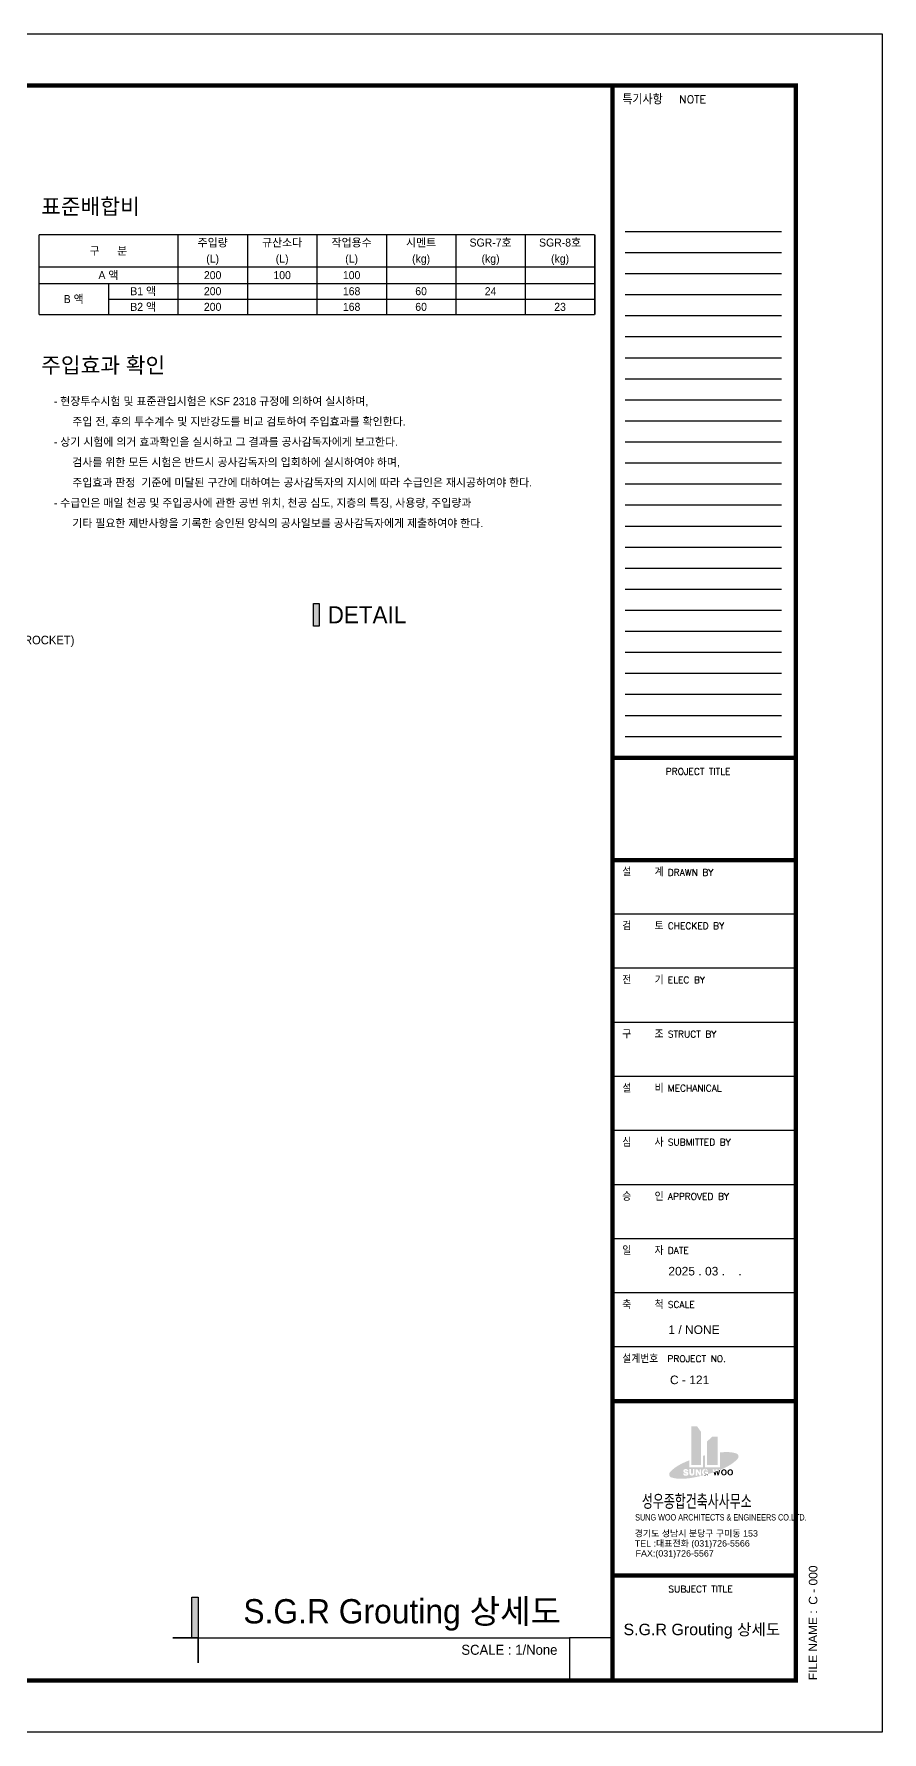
# Model space of a CAD drawing. Header units: millimetres. Extents: x 1073475 to 2890243, y -1340830 to -367733.
# Drawn here: x 2803177 to 2806143, y -373673 to -367733 of the extents above; entities that cross this region are included whole.
import ezdxf
from ezdxf.enums import TextEntityAlignment as Align

# ---------------------------------------------------------------- set-up
doc = ezdxf.new("R2010")
doc.units = ezdxf.units.MM
doc.header["$LTSCALE"] = 50
for name, color, linetype in [('1', 1, 'Continuous'), ('11', 11, 'Continuous'), ('2', 3, 'Continuous'), ('3', 3, 'Continuous'), ('4', 4, 'Continuous'), ('A-SYM', 7, 'Continuous'), ('C-TT', 9, 'Continuous'), ('HAT', 8, 'Continuous'), ('TEX', 3, 'Continuous'), ('TEXT', 3, 'Continuous'), ('TEXT1', 7, 'Continuous'), ('TITLE-1', 3, 'Continuous'), ('TITLE-2', 3, 'Continuous')]:
    doc.layers.add(name, color=color, linetype=linetype)
doc.layers.add('defpoint', color=193, linetype='Continuous', plot=False)
doc.styles.add('RXHG', font='arial.ttf')
doc.styles.add('RXHS', font='SIMPLEX.SHX', dxfattribs={"bigfont": 'WHGTXT.SHX'})
doc.styles.get("Standard").update_dxf_attribs({"font": ''})
doc.styles.add('돋움', font='')
doc.styles.get('Standard').set_extended_font_data('Dotum')
doc.styles.get('돋움').set_extended_font_data('Dotum')

# ---------------------------------------------------------------- blocks, each defined once
blk = doc.blocks.new('dbox')
at = {"layer": 'HAT'}
h = blk.add_hatch(color=11, dxfattribs=at)
h.paths.add_polyline_path([(77433, 9338), (77433, 10691), (77634, 10691), (77772, 10499), (77772, 9338)])
h.paths.add_polyline_path([(78357, 10329), (78357, 9338), (77980, 9338), (77980, 10162), (78156, 10329)])
h = blk.add_hatch(color=11, dxfattribs=at)
edge = h.paths.add_edge_path()
edge.add_line((78389, 9153), (78400, 9195))
edge.add_line((78400, 9195), (78457, 9195))
edge.add_line((78457, 9195), (78452, 9178))
edge.add_ellipse((77492, 11535), major_axis=(0, 2545), ratio=1, start_angle=202.14575, end_angle=210.59706)
edge.add_ellipse((78218, 10308), major_axis=(0, 1119), ratio=1, start_angle=210.59601, end_angle=228.2714)
edge.add_ellipse((78968, 9639), major_axis=(0, 114), ratio=1, start_angle=228.27786, end_angle=285.87038)
edge.add_ellipse((78968, 9639), major_axis=(0, 114), ratio=1, start_angle=-74.13617, end_angle=-16.54365)
edge.add_ellipse((78682, 8675), major_axis=(0, 1119), ratio=1, start_angle=-16.53888, end_angle=1.1365)
edge.add_ellipse((78710, 7250), major_axis=(0, 2545), ratio=1, start_angle=1.13205, end_angle=6.30579)
edge.add_line((78431, 9779), (78431, 9265))
edge.add_line((78431, 9265), (77906, 9265))
edge.add_line((77906, 9265), (77906, 9679))
edge.add_ellipse((79084, 5053), major_axis=(-53, 4773), ratio=1, start_angle=13.63978, end_angle=14.40005)
edge.add_line((77845, 9663), (77845, 9265))
edge.add_line((77845, 9265), (77360, 9265))
edge.add_line((77360, 9265), (77360, 9504))
edge.add_ellipse((79084, 5053), major_axis=(-54, 4773), ratio=1, start_angle=20.5246, end_angle=21.42921)
edge.add_ellipse((78246, 7118), major_axis=(1, 2545), ratio=1, start_angle=22.09966, end_angle=30.61589)
edge.add_ellipse((77521, 8345), major_axis=(0, 1119), ratio=1, start_angle=30.59612, end_angle=48.27151)
edge.add_ellipse((76770, 9014), major_axis=(0, 114), ratio=1, start_angle=48.27498, end_angle=105.86751)
edge.add_ellipse((76770, 9014), major_axis=(0, 114), ratio=1, start_angle=105.85778, end_angle=163.4503)
edge.add_ellipse((77057, 9978), major_axis=(0, 1119), ratio=1, start_angle=163.45499, end_angle=181.13038)
edge.add_ellipse((77028, 11403), major_axis=(0, 2545), ratio=1, start_angle=181.13636, end_angle=189.65259)
edge.add_ellipse((76655, 13600), major_axis=(1, 4773), ratio=1, start_angle=189.65565, end_angle=194.72387)
edge.add_ellipse((77757, 8815), major_axis=(0, 201), ratio=1, start_angle=-33.1522, end_angle=-28.66311)
edge.add_ellipse((77876, 9033), major_axis=(0, 46.8), ratio=1, start_angle=127.97322, end_angle=151.12117, ccw=False)
edge.add_ellipse((-198308, -206946), major_axis=(272663, 220334), ratio=0.9999999, start_angle=-0.91538, end_angle=-0.91145)
edge.add_ellipse((77863, 9053), major_axis=(0, 49), ratio=1, start_angle=104.03629, end_angle=128.0489, ccw=False)
edge.add_ellipse((77668, 9004), major_axis=(0, 153), ratio=1, start_angle=-76.08998, end_angle=-70.28749)
edge.add_ellipse((77873, 9078), major_axis=(0, 65.1), ratio=1, start_angle=89.33612, end_angle=109.77975, ccw=False)
edge.add_ellipse((77638, 9080), major_axis=(0, 170), ratio=1, start_angle=269.39254, end_angle=274.55697)
edge.add_ellipse((77867, 9099), major_axis=(0, 60.4), ratio=1, start_angle=75.19941, end_angle=94.52888, ccw=False)
edge.add_ellipse((77687, 9146), major_axis=(0, 126), ratio=1, start_angle=255.38151, end_angle=261.38389)
edge.add_ellipse((77871, 9118), major_axis=(0, 59.9), ratio=1, start_angle=424.09302, end_angle=441.18441, ccw=False)
edge.add_ellipse((78586, 8771), major_axis=(12, 855), ratio=1, start_angle=423.73232, end_angle=424.89882, ccw=False)
edge.add_ellipse((77873, 9135), major_axis=(-0.1, 54.6), ratio=1, start_angle=405.77633, end_angle=422.85172, ccw=False)
edge.add_ellipse((77243, 9746), major_axis=(21, 823), ratio=1, start_angle=227.3729, end_angle=228.31467)
edge.add_ellipse((77879, 9149), major_axis=(-0.1, 48.7), ratio=1, start_angle=391.37895, end_angle=406.71584, ccw=False)
edge.add_ellipse((80059, 5590), major_axis=(871, 4132), ratio=1, start_angle=403.17743, end_angle=403.38991, ccw=False)
edge.add_ellipse((77890, 9161), major_axis=(0.2, 45), ratio=1, start_angle=377.16985, end_angle=391.5723, ccw=False)
edge.add_ellipse((77923, 9052), major_axis=(0, 159), ratio=1, start_angle=360.49314, end_angle=376.84703, ccw=False)
edge.add_ellipse((77922, 9120), major_axis=(0, 90.2), ratio=1, start_angle=273.76468, end_angle=360.51507, ccw=False)
edge.add_line((78012, 9126), (77963, 9126))
edge.add_ellipse((78018, 9158), major_axis=(0, 63.9), ratio=1, start_angle=102.41382, end_angle=119.80768, ccw=False)
edge.add_ellipse((77951, 9143), major_axis=(-3.78, 3.78), ratio=1, start_angle=237.40671, end_angle=277.46827)
edge.add_ellipse((78051, 9274), major_axis=(-1, 160), ratio=1, start_angle=135.44574, end_angle=142.1938, ccw=False)
edge.add_ellipse((77937, 9157), major_axis=(-2.8, 2.8), ratio=1, start_angle=-89.27979, end_angle=-50.76183)
edge.add_ellipse((77917, 8964), major_axis=(0, 198), ratio=1, start_angle=-5.75604, end_angle=4.1965)
edge.add_ellipse((77905, 9138), major_axis=(0, 23.5), ratio=1, start_angle=4.16397, end_angle=54.24834)
edge.add_ellipse((78033, 9045), major_axis=(0, 182), ratio=1, start_angle=54.34106, end_angle=64.37171)
edge.add_ellipse((77916, 9102), major_axis=(0.1, 51.8), ratio=1, start_angle=64.36733, end_angle=86.88615)
edge.add_ellipse((77997, 9097), major_axis=(0, 133), ratio=1, start_angle=86.82838, end_angle=111.31775)
edge.add_ellipse((77916, 9065), major_axis=(0, 46), ratio=1, start_angle=111.28668, end_angle=179.01186)
edge.add_ellipse((77916, 9070), major_axis=(0, 50.3), ratio=1, start_angle=179.04766, end_angle=257.49529)
edge.add_line((77965, 9059), (77912, 9059))
edge.add_line((77912, 9059), (77912, 9106))
edge.add_line((77912, 9106), (78016, 9106))
edge.add_line((78016, 9106), (78016, 9025))
edge.add_ellipse((76569, 13866), major_axis=(-11, 5052), ratio=1, start_angle=196.51434, end_angle=198.75655)
edge.add_line((78204, 9085), (78172, 9195))
edge.add_line((78172, 9195), (78229, 9195))
edge.add_line((78229, 9195), (78254, 9103))
edge.add_ellipse((76655, 13600), major_axis=(-56, 4773), ratio=1, start_angle=198.905, end_angle=199.07854)
edge.add_line((78267, 9108), (78284, 9195))
edge.add_line((78284, 9195), (78342, 9195))
edge.add_line((78342, 9195), (78354, 9140))
edge.add_ellipse((76655, 13600), major_axis=(-90, 4772), ratio=1, start_angle=199.77228, end_angle=200.219)
h.paths.add_polyline_path([(77775, 9195), (77717, 9195), (77717, 9075), (77642, 9195), (77587, 9195), (77587, 8972), (77643, 8972), (77643, 9098), (77720, 8972), (77775, 8972)], flags=16)
edge = h.paths.add_edge_path(flags=16)
edge.add_line((77487, 9202), (77487, 9053))
edge.add_ellipse((77453, 9053), major_axis=(0, 33.6), ratio=1, start_angle=179.63205, end_angle=270.23961, ccw=False)
edge.add_ellipse((77453, 9053), major_axis=(0, 33.6), ratio=1, start_angle=89.65399, end_angle=180.26156, ccw=False)
edge.add_line((77419, 9053), (77419, 9202))
edge.add_line((77419, 9202), (77365, 9202))
edge.add_line((77365, 9202), (77365, 9047))
edge.add_ellipse((77439, 9049), major_axis=(0, 73.9), ratio=1, start_angle=91.62143, end_angle=151.65612)
edge.add_ellipse((77453, 9080), major_axis=(0, 108), ratio=1, start_angle=153.13176, end_angle=180.07033)
edge.add_ellipse((77453, 9080), major_axis=(0, 108), ratio=1, start_angle=179.97343, end_angle=206.91201)
edge.add_ellipse((77467, 9049), major_axis=(0, 73.7), ratio=1, start_angle=208.41656, end_angle=268.45125)
edge.add_line((77541, 9047), (77541, 9202))
edge.add_line((77541, 9202), (77487, 9202))
edge = h.paths.add_edge_path(flags=16)
edge.add_line((77279, 9104), (77218, 9119))
edge.add_ellipse((77223, 9134), major_axis=(0, 15.5), ratio=1, start_angle=20.86241, end_angle=163.74287, ccw=False)
edge.add_ellipse((77239, 9103), major_axis=(0, 49.9), ratio=1, start_angle=340.66039, end_angle=385.41453, ccw=False)
edge.add_ellipse((77246, 9126), major_axis=(0, 25.8), ratio=1, start_angle=255.14866, end_angle=339.5497, ccw=False)
edge.add_line((77271, 9120), (77326, 9120))
edge.add_ellipse((77250, 9124), major_axis=(0, 75.8), ratio=1, start_angle=266.55555, end_angle=353.45548)
edge.add_ellipse((77237, 9076), major_axis=(0, 126), ratio=1, start_angle=-10.00388, end_angle=18.56131)
edge.add_ellipse((77217, 9130), major_axis=(0, 67.6), ratio=1, start_angle=17.08716, end_angle=163.24438)
edge.add_line((77197, 9066), (77262, 9050))
edge.add_ellipse((77259, 9035), major_axis=(0, 15.9), ratio=1, start_angle=218.24348, end_angle=346.16871, ccw=False)
edge.add_ellipse((77238, 9068), major_axis=(0, 54.8), ratio=1, start_angle=165.503, end_angle=213.59299, ccw=False)
edge.add_ellipse((77228, 9041), major_axis=(0, 26.2), ratio=1, start_angle=74.99155, end_angle=171.41272, ccw=False)
edge.add_line((77203, 9048), (77146, 9048))
edge.add_ellipse((77226, 9045), major_axis=(0, 80.6), ratio=1, start_angle=88.40662, end_angle=171.85525)
edge.add_ellipse((77237, 9061), major_axis=(0, 97.8), ratio=1, start_angle=166.80632, end_angle=184.41011)
edge.add_ellipse((77246, 9060), major_axis=(0, 96.2), ratio=1, start_angle=179.64839, end_angle=218.73001)
edge.add_ellipse((77262, 9040), major_axis=(0, 70.5), ratio=1, start_angle=218.10449, end_angle=286.34765)
edge.add_ellipse((77268, 9040), major_axis=(0, 64.6), ratio=1, start_angle=-72.251, end_angle=-9.24795)
h = blk.add_hatch(color=11, dxfattribs=at)
edge = h.paths.add_edge_path()
edge.add_line((78008, 9023), (77879, 8986))
edge.add_ellipse((77911, 9057), major_axis=(0, 77.8), ratio=1, start_angle=155.03594, end_angle=230.62664)
edge.add_line((77972, 9008), (77982, 8984))
edge.add_line((77982, 8984), (78008, 8984))
edge.add_line((78008, 8984), (78008, 9023))
h = blk.add_hatch(color=11, dxfattribs=at)
h.paths.add_polyline_path([(78443, 9175), (78397, 9156), (78367, 9042), (78347, 9137), (78276, 9111), (78262, 9042), (78247, 9100), (78211, 9088), (78243, 8979), (78282, 8979), (78314, 9120), (78347, 8979), (78386, 8979)])
edge = h.paths.add_edge_path()
edge.add_ellipse((78571, 9096), major_axis=(0, 95.8), ratio=1, start_angle=-76.32675, end_angle=77.65075)
edge.add_ellipse((78604, 9083), major_axis=(0, 131), ratio=1, start_angle=75.19386, end_angle=89.61155)
edge.add_ellipse((78604, 9084), major_axis=(0, 131), ratio=1, start_angle=90.39035, end_angle=104.80803)
edge.add_ellipse((78571, 9072), major_axis=(0, 95.8), ratio=1, start_angle=102.35608, end_angle=256.33358)
edge.add_ellipse((78529, 9083), major_axis=(0, 139), ratio=1, start_angle=255.68401, end_angle=270.10169)
edge.add_ellipse((78529, 9084), major_axis=(0, 139), ratio=1, start_angle=269.89823, end_angle=284.31591)
edge = h.paths.add_edge_path(flags=16)
edge.add_ellipse((78524, 9084), major_axis=(0, 101), ratio=1, start_angle=269.91321, end_angle=296.85725)
edge.add_ellipse((78571, 9108), major_axis=(0, 47.9), ratio=1, start_angle=-63.63485, end_angle=66.48331)
edge.add_ellipse((78612, 9083), major_axis=(0, 96), ratio=1, start_angle=62.50271, end_angle=89.44675)
edge.add_ellipse((78612, 9085), major_axis=(0, 96), ratio=1, start_angle=90.55324, end_angle=117.49729)
edge.add_ellipse((78571, 9059), major_axis=(0, 47.9), ratio=1, start_angle=113.5185, end_angle=243.63665)
edge.add_ellipse((78524, 9083), major_axis=(0, 101), ratio=1, start_angle=243.13124, end_angle=270.07528)
edge = h.paths.add_edge_path()
edge.add_ellipse((78792, 9096), major_axis=(0, 95.8), ratio=1, start_angle=-76.32673, end_angle=77.65076)
edge.add_ellipse((78825, 9083), major_axis=(0, 131), ratio=1, start_angle=75.18482, end_angle=89.6025)
edge.add_ellipse((78825, 9084), major_axis=(0, 131), ratio=1, start_angle=90.372, end_angle=104.78969)
edge.add_ellipse((78792, 9072), major_axis=(0, 95.8), ratio=1, start_angle=102.35607, end_angle=256.33357)
edge.add_ellipse((78750, 9083), major_axis=(0, 139), ratio=1, start_angle=255.65083, end_angle=270.06851)
edge.add_ellipse((78750, 9084), major_axis=(0, 139), ratio=1, start_angle=269.93139, end_angle=284.34907)
edge = h.paths.add_edge_path(flags=16)
edge.add_ellipse((78746, 9084), major_axis=(0, 101), ratio=1, start_angle=269.93501, end_angle=296.87905)
edge.add_ellipse((78792, 9108), major_axis=(0, 47.9), ratio=1, start_angle=-63.6271, end_angle=66.49105)
edge.add_ellipse((78834, 9083), major_axis=(0, 96), ratio=1, start_angle=62.50369, end_angle=89.44773)
edge.add_ellipse((78834, 9085), major_axis=(0, 96), ratio=1, start_angle=90.55228, end_angle=117.49632)
edge.add_ellipse((78792, 9059), major_axis=(0, 47.9), ratio=1, start_angle=113.51075, end_angle=243.62891)
edge.add_ellipse((78746, 9083), major_axis=(0, 101), ratio=1, start_angle=243.13351, end_angle=270.07756)
at = {"layer": '11'}
for p, q in [((4288, 57600), (81088, 57600)), ((81088, 57600), (81088, 1800)), ((81088, 1800), (4288, 1800))]:
    blk.add_line(p, q, dxfattribs=at)
at = {"layer": '11', "const_width": 150}
blk.add_lwpolyline([(81088, 1800), (4288, 1800), (4288, 57600), (81088, 57600)], close=True, dxfattribs=at)
for points in [[(74675, 57600), (74675, 1800)], [(81088, 34076), (74675, 34076)], [(81088, 30501), (74675, 30501)], [(81088, 11577), (74675, 11577)], [(81088, 5480), (74675, 5480)]]:
    blk.add_lwpolyline(points, dxfattribs=at)
at = {"layer": '3'}
for p, q in [((81088, 28609), (74675, 28609)), ((81088, 26717), (74675, 26717)), ((81088, 24824), (74675, 24824)), ((81088, 22932), (74675, 22932)), ((81088, 21039), (74675, 21039)), ((81088, 19147), (74675, 19147)), ((81088, 17255), (74675, 17255)), ((81088, 15362), (74675, 15362)), ((81088, 13470), (74675, 13470))]:
    blk.add_line(p, q, dxfattribs=at)
at = {"layer": '4'}
for p, q in [((80586, 52479), (75119, 52479)), ((80586, 51743), (75119, 51743)), ((80586, 51007), (75119, 51007)), ((80586, 50271), (75119, 50271)), ((80586, 49536), (75119, 49536)), ((80586, 48800), (75119, 48800)), ((80586, 48064), (75119, 48064)), ((80586, 47328), (75119, 47328)), ((80586, 46592), (75119, 46592)), ((80586, 45856), (75119, 45856)), ((80586, 45120), (75119, 45120)), ((80586, 44384), (75119, 44384)), ((80586, 43648), (75119, 43648)), ((80586, 42912), (75119, 42912)), ((80586, 42176), (75119, 42176)), ((80586, 41440), (75119, 41440)), ((80586, 40704), (75119, 40704)), ((80586, 39968), (75119, 39968)), ((80586, 39232), (75119, 39232)), ((80586, 38497), (75119, 38497)), ((80586, 37761), (75119, 37761)), ((80586, 37025), (75119, 37025)), ((80586, 36289), (75119, 36289)), ((80586, 35553), (75119, 35553)), ((80586, 34817), (75119, 34817))]:
    blk.add_line(p, q, dxfattribs=at)
at = {"layer": 'TEXT', "color": 7}
for p, q in [((0, 59400), (84100, 59400)), ((84100, 59400), (84100, 0)), ((84100, 0), (0, 0))]:
    blk.add_line(p, q, dxfattribs=at)
at = {"layer": 'TEX', "color": 7, "linetype": 'Continuous', "style": 'RXHG', "width": 1}
blk.add_text('FILE NAME : ', height=300, rotation=90, dxfattribs=at).set_placement((81831, 1813))
at = {"layer": 'TEX', "color": 6, "linetype": 'Continuous', "style": 'RXHG', "width": 1}
for tag, p in [('일자', (76628, 15972)), ('축척', (76628, 13925)), ('설계번호', (76684, 12170))]:
    blk.add_attdef(tag, p, '', height=300, dxfattribs=at)
at = {"layer": 'TEX', "color": 7, "linetype": 'Continuous', "style": 'RXHG', "width": 1}
blk.add_attdef('파일명', (81840, 4453), '', height=300, rotation=90, dxfattribs=at)
at = {"layer": 'TEX', "linetype": 'Continuous', "style": 'RXHG', "width": 1}
for tag, p in [('도면명-1', (77799, 3389)), ('도면명-2', (77799, 2662))]:
    blk.add_attdef(tag, text='', height=400, dxfattribs=at).set_placement(p, align=Align.CENTER)
at = {"layer": 'TEXT1'}
for s, height, style, width, p in [('특기사항', 334.3, 'RXHS', 1, (75018, 56940)), ('NOTE', 278.6, 'RXHS', 1, (77005, 56974)), ('PROJECT TITLE', 231.29, 'RXHS', 1, (76539, 33488)), ('설    계', 273.3, 'RXHS', 1, (75018, 29943)), ('DRAWN BY', 231.3, 'RXHS', 1, (76609, 29956)), ('검    토', 273.3, 'RXHS', 1, (75018, 28050)), ('CHECKED BY', 231.3, 'RXHS', 1, (76609, 28085)), ('전    기', 273.3, 'RXHS', 1, (75018, 26158)), ('ELEC BY', 231.3, 'RXHS', 1, (76609, 26192)), ('구    조', 273.3, 'RXHS', 1, (75018, 24266)), ('STRUCT BY', 231.3, 'RXHS', 1, (76609, 24300)), ('설    비', 273.3, 'RXHS', 1, (75018, 22373)), ('MECHANICAL', 231.3, 'RXHS', 1, (76609, 22407)), ('심    사', 273.3, 'RXHS', 1, (75018, 20481)), ('SUBMITTED BY', 231.29, 'RXHS', 1, (76609, 20515)), ('승    인', 273.3, 'RXHS', 1, (75018, 18588)), ('APPROVED BY', 231.29, 'RXHS', 1, (76609, 18623)), ('일    자', 273.3, 'RXHS', 1, (75018, 16696)), ('DATE', 231.3, 'RXHS', 1, (76609, 16730)), ('축    척', 273.3, 'RXHS', 1, (75018, 14804)), ('SCALE', 231.3, 'RXHS', 1, (76609, 14838)), ('설계번호', 273.3, 'RXHS', 1, (75018, 12911)), ('PROJECT NO.', 231.29, 'RXHS', 1, (76598, 12945)), ('성우종합건축사사무소', 450, 'RXHG', 0.68, (75702, 7851)), ('SUBJECT TITLE', 231.29, 'RXHS', 1, (76628, 4888))]:
    blk.add_text(s, height=height, dxfattribs=dict(at, style=style, width=width)).set_placement(p)
at = {"layer": 'TEXT1', "color": 4, "style": 'RXHG'}
for s, width, p in [('SUNG WOO ARCHITECTS & ENGINEERS CO.LTD.', 0.68, (75467, 7400)), ('TEL :대표전화 (031)726-5566', 1, (75454, 6489)), ('경기도 성남시 분당구 구미동 153', 1, (75450, 6838)), ('FAX:(031)726-5567', 1, (75481, 6139))]:
    blk.add_text(s, height=222.88, dxfattribs=dict(at, width=width)).set_placement(p)

msp = doc.modelspace()

# ---------------------------------------------------------------- hatches: boundary and pattern name
at = {"layer": 'A-SYM'}
msp.add_hatch(color=2, dxfattribs=at).paths.add_polyline_path([(2803751.2, -373201.6), (2803728.6, -373201.6), (2803728.6, -373343.1), (2803751.2, -373343.1)])
at = {"layer": 'TITLE-2'}
msp.add_hatch(color=2, dxfattribs=at).paths.add_polyline_path([(2804154.1, -369804.9), (2804174.1, -369804.9), (2804174.1, -369724.9), (2804154.1, -369724.9)])

# ---------------------------------------------------------------- linework, layer by layer
at = {"layer": '1'}
for p, q in [((2803923.3, -368435.5), (2803923.3, -368714.9)), ((2804166.3, -368435.5), (2804166.3, -368714.9)), ((2804409.3, -368435.5), (2804409.3, -368714.9)), ((2804652.3, -368435.5), (2804652.3, -368714.9)), ((2804895.3, -368435.5), (2804895.3, -368714.9)), ((2803194.3, -368605.6), (2805138.3, -368605.6)), ((2803437.3, -368605.6), (2803437.3, -368714.9)), ((2803437.3, -368660.3), (2805138.3, -368660.3))]:
    msp.add_line(p, q, dxfattribs=at)
at = {"layer": '1', "const_width": 5}
for points in [[(2803194.3, -368435.5), (2803194.3, -368714.9)], [(2803194.3, -368435.5), (2805138.3, -368435.5)], [(2803680.3, -368435.5), (2803680.3, -368714.9)], [(2805138.3, -368435.5), (2805138.3, -368714.9)], [(2803194.3, -368547.9), (2805138.3, -368547.9)], [(2803194.3, -368714.9), (2805138.3, -368714.9)]]:
    msp.add_lwpolyline(points, dxfattribs=at)
at = {"layer": 'A-SYM', "color": 2}
for points in [[(2803728.6, -373343.1), (2803728.6, -373343.1), (2803662.8, -373343.1), (2803728.6, -373343.1), (2803728.6, -373201.6), (2803751.2, -373201.6), (2803751.2, -373343.1), (2803728.6, -373343.1), (2805050.3, -373343.1)], [(2803662.8, -373343.1), (2803751.2, -373343.1), (2803751.2, -373431.4), (2803751.2, -373343.1), (2805050.3, -373343.1)]]:
    msp.add_lwpolyline(points, dxfattribs=at)
at = {"layer": 'defpoint'}
msp.add_lwpolyline([(2805050.3, -373343.1), (2805050.3, -373493.1), (2805200.3, -373493.1), (2805200.3, -373343.1), (2805050.3, -373343.1)], dxfattribs=at)
at = {"layer": 'TITLE-2', "color": 2}
msp.add_lwpolyline([(2804154.1, -369804.9), (2804154.1, -369724.9), (2804174.1, -369724.9), (2804174.1, -369804.9)], close=True, dxfattribs=at)

# ---------------------------------------------------------------- block references
at = {"xscale": 0.1, "yscale": 0.1, "zscale": 0.1}
msp.add_blockref('dbox', (2797732.7, -373673.1), dxfattribs=at).add_auto_attribs({'설계번호': 'C - 121', '파일명': 'C - 000', '도면명-1': 'S.G.R Grouting 상세도', '일자': '2025 . 03 .    .', '축척': '1 / NONE'})

# ---------------------------------------------------------------- texts
at = {"color": 7}
msp.add_text('특수선단장치(ROCKET)', height=30, dxfattribs=at).set_placement((2802903, -369868.1))
at = {"layer": '2'}
for s, p in [('주입량', (2803801.8, -368462.8)), ('규산소다', (2804044.8, -368462.8)), ('작업용수', (2804287.8, -368462.8)), ('시멘트', (2804530.8, -368462.8)), ('SGR-7호', (2804773.8, -368462.8)), ('SGR-8호', (2805016.8, -368462.8)), ('구\xa0\xa0\xa0\xa0\xa0 분', (2803437.3, -368491.7)), ('(L)', (2803801.8, -368519)), ('(L)', (2804044.8, -368519)), ('(L)', (2804287.8, -368519)), ('(kg)', (2804530.8, -368519)), ('(kg)', (2804773.8, -368519)), ('(kg)', (2805016.8, -368519)), ('A 액', (2803437.3, -368576.7)), ('200', (2803801.8, -368576.7)), ('100', (2804044.8, -368576.7)), ('100', (2804287.8, -368576.7)), ('B1 액', (2803558.8, -368632.9)), ('200', (2803801.8, -368632.9)), ('168', (2804287.8, -368632.9)), ('60', (2804530.8, -368632.9)), ('24', (2804773.8, -368632.9)), ('B 액', (2803315.8, -368660.3)), ('B2 액', (2803558.8, -368687.6)), ('200', (2803801.8, -368687.6)), ('168', (2804287.8, -368687.6)), ('60', (2804530.8, -368687.6)), ('23', (2805016.8, -368687.6))]:
    msp.add_text(s, height=28, dxfattribs=at).set_placement(p, align=Align.MIDDLE_CENTER)
for s, p in [('- 현장투수시험 및 표준관입시험은 KSF 2318 규정에 의하여 실시하며,', (2803246.5, -369017.6)), ('주입 전, 후의 투수계수 및 지반강도를 비교 검토하여 주입효과를 확인한다.', (2803311, -369088.7)), ('- 상기 시험에 의거 효과확인을 실시하고 그 결과를 공사감독자에게 보고한다.', (2803246.5, -369159.8)), ('검사를 위한 모든 시험은 반드시 공사감독자의 입회하에 실시하여야 하며,', (2803311, -369230.9)), ('주입효과 판정  기준에 미달된 구간에 대하여는 공사감독자의 지시에 따라 수급인은 재시공하여야 한다.', (2803311, -369302)), ('- 수급인은 매일 천공 및 주입공사에 관한 공번 위치, 천공 심도, 지층의 특징, 사용량, 주입량과', (2803246.5, -369373.1)), ('기타 필요한 제반사항을 기록한 승인된 양식의 공사일보를 공사감독자에게 제출하여야 한다.', (2803311, -369444.2))]:
    msp.add_text(s, height=28, dxfattribs=at).set_placement(p, align=Align.MIDDLE_LEFT)
at = {"layer": 'C-TT', "style": '돋움'}
for s, p in [('표준배합비', (2803201.9, -368336.3)), ('주입효과 확인', (2803201.9, -368891.6))]:
    msp.add_text(s, height=55, dxfattribs=at).set_placement(p, align=Align.MIDDLE_LEFT)
at = {"layer": 'TITLE-1', "style": '돋움'}
for s, height, p in [('S.G.R Grouting 상세도', 85, (2805020.3, -373250.6)), ('SCALE : 1/None ', 35, (2805020.3, -373385.4))]:
    msp.add_text(s, height=height, dxfattribs=at).set_placement(p, align=Align.MIDDLE_RIGHT)
at = {"layer": 'TITLE-2', "style": '돋움'}
msp.add_text('DETAIL', height=60, dxfattribs=at).set_placement((2804204.1, -369764.9), align=Align.MIDDLE_LEFT)

doc.saveas('drawing.dxf')
